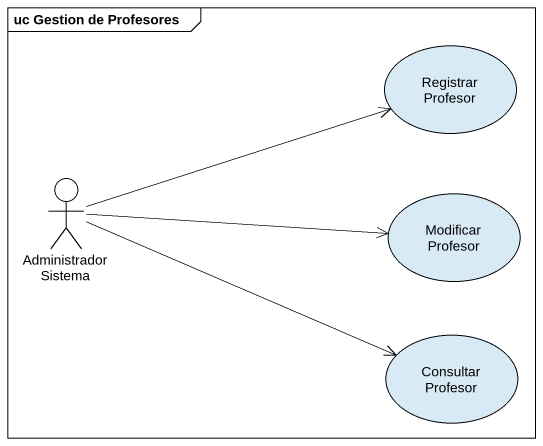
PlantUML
@startuml
mainframe uc Gestion de Profesores
usecase "Registrar Profesor" as Registrar_Profesor
actor "Administrador Sistema" as Administrador_Sistema
usecase "Modificar Profesor" as Modificar_Profesor
usecase "Consultar Profesor" as Consultar_Profesor
Administrador_Sistema -right-> Registrar_Profesor
Administrador_Sistema -right-> Modificar_Profesor
Administrador_Sistema -right-> Consultar_Profesor
@enduml
